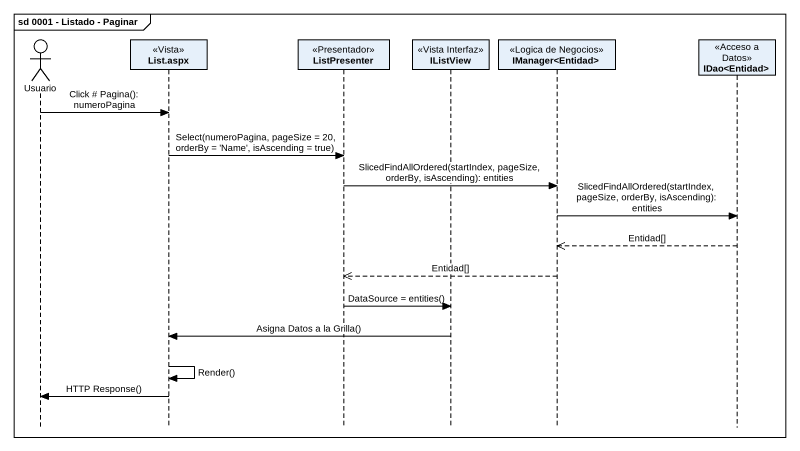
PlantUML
@startuml
mainframe sd 0001 - Listado - Paginar
hide footbox
actor Usuario
participant "List.aspx" as List_aspx <<Vista>>
participant ListPresenter <<Presentador>>
participant IListView <<Vista Interfaz>>
participant "IManager<Entidad>" as IManager_Entidad <<Logica de Negocios>>
participant "IDao<Entidad>" as IDao_Entidad <<Acceso a Datos>>

Usuario -> List_aspx : Click # Pagina(): numeroPagina
List_aspx -> ListPresenter : Select(numeroPagina, pageSize = 20, orderBy = 'Name', isAscending = true)
ListPresenter -> IManager_Entidad : SlicedFindAllOrdered(startIndex, pageSize, orderBy, isAscending): entities
IManager_Entidad -> IDao_Entidad : SlicedFindAllOrdered(startIndex, pageSize, orderBy, isAscending): entities
IDao_Entidad -->> IManager_Entidad : Entidad[]
IManager_Entidad -->> ListPresenter : Entidad[]
ListPresenter -> IListView : DataSource = entities()
IListView -> List_aspx : Asigna Datos a la Grilla()
List_aspx -> List_aspx : Render()
List_aspx -> Usuario : HTTP Response()
@enduml
